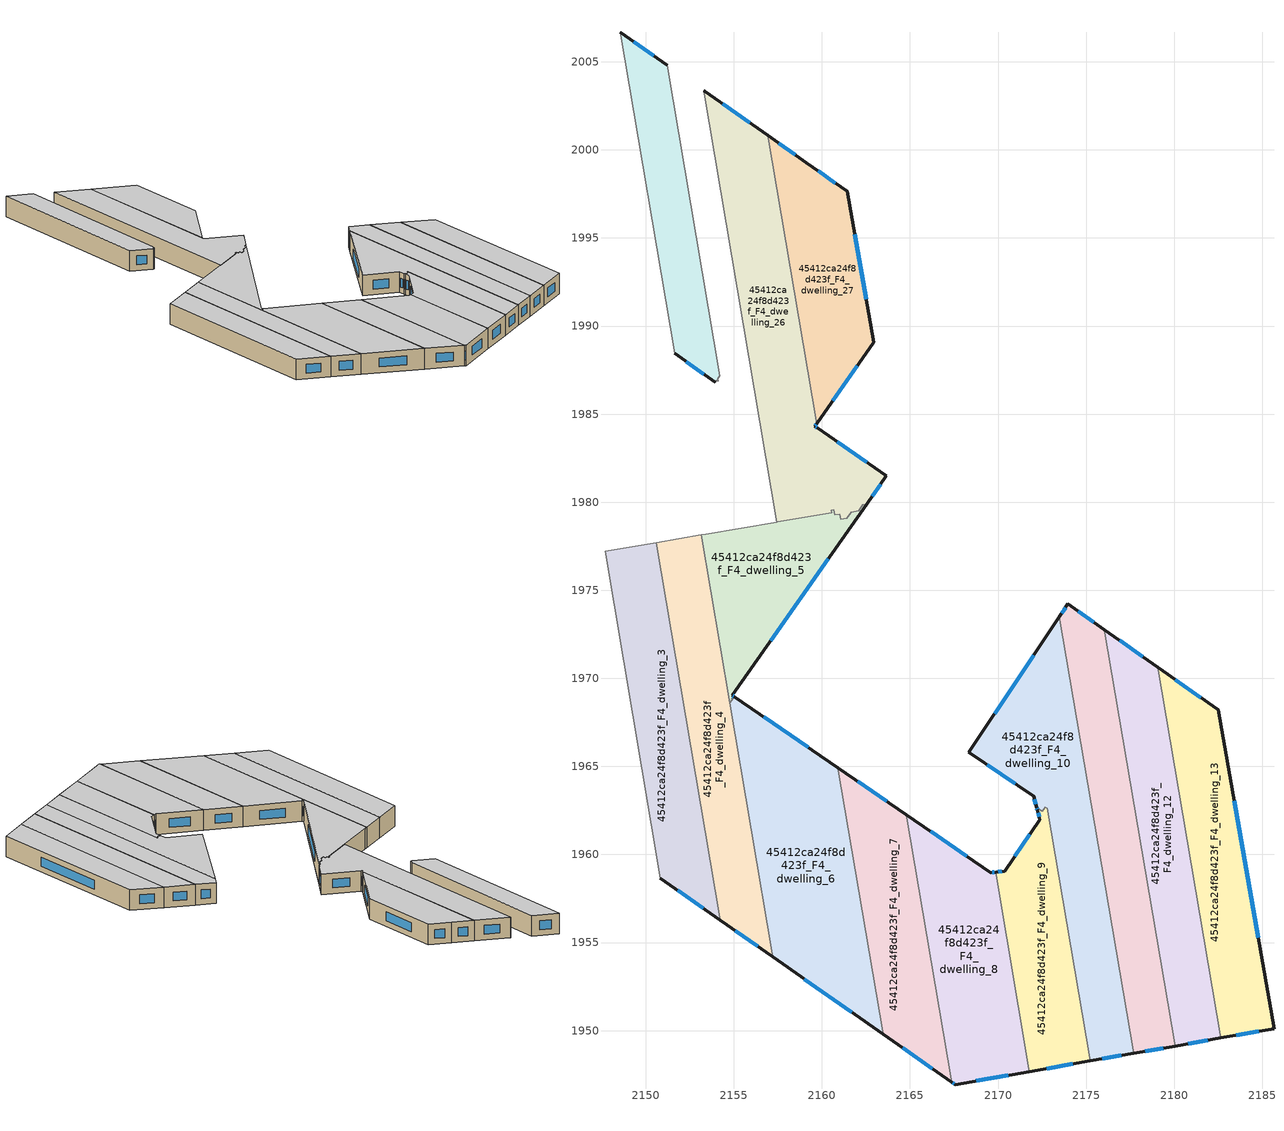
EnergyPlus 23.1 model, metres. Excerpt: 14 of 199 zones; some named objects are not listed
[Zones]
45412ca24f8d423f_F4_dwelling_10
 floor to 45412ca24f8d423f_F3_dwelling_10 (EU_floor_Construction): 2173.49,1973.5 2177.7,1948.71 2175.22,1948.28 2172.79,1962.62 2172.69,1962.69 2172.52,1962.44 2172.27,1962.61 2172.23,1962.55 2172.2,1962.66 2172.02,1963.32 2168.35,1965.8 z12
 wall outside (EU_wall_Construction): 2173.49,1973.5 2168.35,1965.8 2172.02,1963.32 2172.2,1962.66 2172.23,1962.55 / 2175.22,1948.28 2177.7,1948.71 z12:15
 wall to 45412ca24f8d423f_F4_dwelling_9 (EU_wall_Construction): 2172.23,1962.55 2172.27,1962.61 2172.52,1962.44 2172.69,1962.69 2172.79,1962.62 2175.22,1948.28 z12:15
 wall to 45412ca24f8d423f_F4_dwelling_11 (EU_wall_Construction): 2177.7,1948.71 2173.49,1973.5 z12:15
 window (EU_Window_Construction): 2172.2,1962.63 2172.22,1962.58 / 2172.07,1963.13 2172.15,1962.85 / 2169.4,1965.09 2170.97,1964.03 / 2172.02,1971.3 2169.82,1968 / 2175.93,1948.4 2176.99,1948.59 z12.86:14.14
 ceiling to 45412ca24f8d423f_F5_dwelling_10 (EU_floor_Construction): 2177.7,1948.71 2173.49,1973.5 2168.35,1965.8 2172.02,1963.32 2172.2,1962.66 2172.23,1962.55 2172.27,1962.61 2172.52,1962.44 2172.69,1962.69 2172.79,1962.62 2175.22,1948.28 z15
45412ca24f8d423f_F4_dwelling_11
 floor to 45412ca24f8d423f_F3_dwelling_11 (EU_floor_Construction): 2176.04,1972.76 2180.05,1949.13 2177.7,1948.71 2173.49,1973.5 2173.97,1974.22 z12
 wall outside (EU_wall_Construction): 2177.7,1948.71 2180.05,1949.13 / 2176.04,1972.76 2173.97,1974.22 2173.49,1973.5 z12:15
 wall to 45412ca24f8d423f_F4_dwelling_12 (EU_wall_Construction): 2180.05,1949.13 2176.04,1972.76 z12:15
 window (EU_Window_Construction): 2178.37,1948.83 2179.38,1949.01 / 2173.83,1974.02 2173.62,1973.7 / 2175.45,1973.18 2174.56,1973.81 z12.86:14.14
 ceiling to 45412ca24f8d423f_F5_dwelling_11 (EU_floor_Construction): 2180.05,1949.13 2176.04,1972.76 2173.97,1974.22 2173.49,1973.5 2177.7,1948.71 z15
45412ca24f8d423f_F4_dwelling_12
 floor to 45412ca24f8d423f_F3_dwelling_12 (EU_floor_Construction): 2179.08,1970.62 2182.65,1949.58 2180.05,1949.13 2176.04,1972.76 z12
 wall outside (EU_wall_Construction): 2179.08,1970.62 2176.04,1972.76 / 2180.05,1949.13 2182.65,1949.58 z12:15
 wall to 45412ca24f8d423f_F4_dwelling_13 (EU_wall_Construction): 2182.65,1949.58 2179.08,1970.62 z12:15
 window (EU_Window_Construction): 2178.21,1971.23 2176.91,1972.15 / 2180.79,1949.26 2181.91,1949.45 z12.86:14.14
 ceiling to 45412ca24f8d423f_F5_dwelling_12 (EU_floor_Construction): 2182.65,1949.58 2179.08,1970.62 2176.04,1972.76 2180.05,1949.13 z15
45412ca24f8d423f_F4_dwelling_13
 floor to 45412ca24f8d423f_F3_dwelling_13 (EU_floor_Construction): 2182.5,1968.21 2185.67,1950.11 2182.65,1949.58 2179.08,1970.62 z12
 wall outside (EU_wall_Construction): 2182.65,1949.58 2185.67,1950.11 2182.5,1968.21 2179.08,1970.62 z12:15
 window (EU_Window_Construction): 2181.52,1968.9 2180.06,1969.93 / 2184.76,1955.28 2183.4,1963.04 / 2183.51,1949.73 2184.8,1949.96 z12.86:14.14
 ceiling to 45412ca24f8d423f_F5_dwelling_13 (EU_floor_Construction): 2185.67,1950.11 2182.5,1968.21 2179.08,1970.62 2182.65,1949.58 z15
45412ca24f8d423f_F4_dwelling_24
 floor to 45412ca24f8d423f_F3_dwelling_24 (EU_floor_Construction): 2151.22,2004.81 2154.21,1987.18 2154.09,1987.01 2154.12,1986.87 2154.03,1986.93 2153.95,1986.8 2151.65,1988.44 2148.56,2006.67 z12
 wall outside (EU_wall_Construction): 2151.22,2004.81 2148.56,2006.67 / 2151.65,1988.44 2153.95,1986.8 z12:15
 wall to 45412ca24f8d423f_F4_dwelling_23 (EU_wall_Construction): 2148.56,2006.67 2151.65,1988.44 z12:15
 wall to 45412ca24f8d423f_F4_dwelling_25 (EU_wall_Construction): 2153.95,1986.8 2154.03,1986.93 2154.12,1986.87 2154.09,1987.01 2154.21,1987.18 2151.22,2004.81 z12:15
 window (EU_Window_Construction): 2150.46,2005.34 2149.32,2006.14 / 2152.31,1987.98 2153.29,1987.27 z12.86:14.14
 ceiling to 45412ca24f8d423f_F5_dwelling_24 (EU_floor_Construction): 2154.12,1986.87 2154.09,1987.01 2154.21,1987.18 2151.22,2004.81 2148.56,2006.67 2151.65,1988.44 2153.95,1986.8 2154.03,1986.93 z15
45412ca24f8d423f_F4_dwelling_26
 floor to 45412ca24f8d423f_F3_dwelling_26 (EU_floor_Construction): 2156.92,2000.83 2159.7,1984.45 2159.6,1984.31 2159.74,1984.22 2163.66,1981.49 2162.54,1979.89 2162.33,1979.85 2162.09,1979.51 2161.67,1979.43 2161.42,1979.09 2161.07,1979.03 2161.02,1979.33 2160.73,1979.28 2160.68,1979.57 2160.53,1979.55 2160.55,1979.4 2157.5,1978.88 2157.45,1978.87 2153.29,2003.36 2153.35,2003.32 z12
 wall outside (EU_wall_Construction): 2156.92,2000.83 2153.35,2003.32 2153.29,2003.36 / 2162.54,1979.89 2163.66,1981.49 2159.74,1984.22 2159.6,1984.31 2159.7,1984.45 z12:15
 wall to 45412ca24f8d423f_F4_dwelling_27 (EU_wall_Construction): 2159.7,1984.45 2156.92,2000.83 z12:15
 wall to 45412ca24f8d423f_F4_dwelling_5 (EU_wall_Construction): 2157.45,1978.87 2157.5,1978.88 2160.55,1979.4 2160.53,1979.55 2160.68,1979.57 2160.73,1979.28 2161.02,1979.33 2161.07,1979.03 2161.42,1979.09 2161.67,1979.43 2162.09,1979.51 2162.33,1979.85 2162.54,1979.89 z12:15
 wall to 45412ca24f8d423f_F4_dwelling_25 (EU_wall_Construction): 2153.29,2003.36 2157.45,1978.87 z12:15
 window (EU_Window_Construction): 2155.9,2001.54 2154.37,2002.61 / 2159.63,1984.35 2159.67,1984.41 / 2159.7,1984.24 2159.64,1984.28 / 2162.54,1982.27 2160.86,1983.44 / 2162.86,1980.35 2163.34,1981.03 z12.86:14.14
 ceiling to 45412ca24f8d423f_F5_dwelling_26 (EU_floor_Construction): 2162.54,1979.89 2163.66,1981.49 2159.74,1984.22 2159.6,1984.31 2159.7,1984.45 2156.92,2000.83 2153.35,2003.32 2153.29,2003.36 2157.45,1978.87 2157.5,1978.88 2160.55,1979.4 2160.53,1979.55 2160.68,1979.57 2160.73,1979.28 2161.02,1979.33 2161.07,1979.03 2161.42,1979.09 2161.67,1979.43 2162.09,1979.51 2162.33,1979.85 z15
45412ca24f8d423f_F4_dwelling_27
 floor to 45412ca24f8d423f_F3_dwelling_27 (EU_floor_Construction): 2161.43,1997.65 2162.95,1989.08 2159.7,1984.45 2156.92,2000.83 2159.12,1999.28 z12
 wall outside (EU_wall_Construction): 2159.7,1984.45 2162.95,1989.08 2161.43,1997.65 2159.12,1999.28 2156.92,2000.83 z12:15
 window (EU_Window_Construction): 2158.49,1999.72 2157.55,2000.39 / 2160.77,1998.12 2159.78,1998.82 / 2162.51,1991.53 2161.86,1995.2 / 2160.63,1985.77 2162.02,1987.76 z12.86:14.14
 ceiling to 45412ca24f8d423f_F5_dwelling_27 (EU_floor_Construction): 2159.7,1984.45 2162.95,1989.08 2161.43,1997.65 2159.12,1999.28 2156.92,2000.83 z15
45412ca24f8d423f_F4_dwelling_3
 floor to 45412ca24f8d423f_F3_dwelling_3 (EU_floor_Construction): 2150.59,1977.71 2154.23,1956.28 2150.84,1958.65 2147.69,1977.21 z12
 wall outside (EU_wall_Construction): 2150.84,1958.65 2154.23,1956.28 z12:15
 wall to 45412ca24f8d423f_F4_dwelling_4 (EU_wall_Construction): 2154.23,1956.28 2150.59,1977.71 z12:15
 wall to 45412ca24f8d423f_F4_dwelling_2 (EU_wall_Construction): 2147.69,1977.21 2150.84,1958.65 z12:15
 wall to 45412ca24f8d423f_F4_dwelling_25 (EU_wall_Construction): 2150.59,1977.71 2147.69,1977.21 z12:15
 window (EU_Window_Construction): 2151.81,1957.97 2153.26,1956.96 z12.86:14.14
 ceiling to 45412ca24f8d423f_F5_dwelling_3 (EU_floor_Construction): 2154.23,1956.28 2150.59,1977.71 2147.69,1977.21 2150.84,1958.65 z15
45412ca24f8d423f_F4_dwelling_4
 floor to 45412ca24f8d423f_F3_dwelling_4 (EU_floor_Construction): 2153.16,1978.14 2157.22,1954.18 2154.23,1956.28 2150.59,1977.71 z12
 wall outside (EU_wall_Construction): 2154.23,1956.28 2157.22,1954.18 z12:15
 wall to 45412ca24f8d423f_F4_dwelling_6 (EU_wall_Construction): 2157.22,1954.18 2154.77,1968.6 z12:15
 wall to 45412ca24f8d423f_F4_dwelling_5 (EU_wall_Construction): 2154.77,1968.6 2153.16,1978.14 z12:15
 wall to 45412ca24f8d423f_F4_dwelling_25 (EU_wall_Construction): 2153.16,1978.14 2150.59,1977.71 z12:15
 window (EU_Window_Construction): 2155.09,1955.68 2156.37,1954.78 z12.86:14.14
 ceiling to 45412ca24f8d423f_F5_dwelling_4 (EU_floor_Construction): 2157.22,1954.18 2153.16,1978.14 2150.59,1977.71 2154.23,1956.28 z15
45412ca24f8d423f_F4_dwelling_5
 floor to 45412ca24f8d423f_F3_dwelling_5 (EU_floor_Construction): 2162.54,1979.89 2154.9,1969.05 2155.03,1968.96 2154.94,1968.84 2154.88,1968.88 2154.9,1968.78 2154.77,1968.6 2153.16,1978.14 2160.55,1979.4 2160.53,1979.55 2160.68,1979.57 2160.73,1979.28 2161.02,1979.33 2161.07,1979.03 2161.42,1979.09 2161.67,1979.43 2162.09,1979.51 2162.33,1979.85 z12
 wall outside (EU_wall_Construction): 2155.03,1968.96 2154.9,1969.05 2162.54,1979.89 z12:15
 wall to 45412ca24f8d423f_F4_dwelling_6 (EU_wall_Construction): 2154.77,1968.6 2154.9,1968.78 2154.88,1968.88 2154.94,1968.84 2155.03,1968.96 z12:15
 wall to 45412ca24f8d423f_F4_dwelling_25 (EU_wall_Construction): 2157.45,1978.87 2153.39,1978.18 2153.16,1978.14 z12:15
 window (EU_Window_Construction): 2157.08,1972.14 2160.36,1976.79 / 2154.99,1968.99 2154.94,1969.02 z12.86:14.14
 ceiling to 45412ca24f8d423f_F5_dwelling_5 (EU_floor_Construction): 2155.03,1968.96 2154.9,1969.05 2162.54,1979.89 2162.33,1979.85 2162.09,1979.51 2161.67,1979.43 2161.42,1979.09 2161.07,1979.03 2161.02,1979.33 2160.73,1979.28 2160.68,1979.57 2160.53,1979.55 2160.55,1979.4 2153.16,1978.14 2154.77,1968.6 2154.9,1968.78 2154.88,1968.88 2154.94,1968.84 z15
45412ca24f8d423f_F4_dwelling_6
 floor to 45412ca24f8d423f_F3_dwelling_6 (EU_floor_Construction): 2160.91,1964.92 2163.48,1949.8 2157.22,1954.18 2154.77,1968.6 2154.9,1968.78 2154.88,1968.88 2154.94,1968.84 2155.03,1968.96 z12
 wall outside (EU_wall_Construction): 2160.91,1964.92 2155.03,1968.96 / 2157.22,1954.18 2163.48,1949.8 z12:15
 wall to 45412ca24f8d423f_F4_dwelling_7 (EU_wall_Construction): 2163.48,1949.8 2160.91,1964.92 z12:15
 window (EU_Window_Construction): 2159.23,1966.08 2156.71,1967.81 / 2159.01,1952.93 2161.69,1951.05 z12.86:14.14
 ceiling to 45412ca24f8d423f_F5_dwelling_6 (EU_floor_Construction): 2163.48,1949.8 2160.91,1964.92 2155.03,1968.96 2154.94,1968.84 2154.88,1968.88 2154.9,1968.78 2154.77,1968.6 2157.22,1954.18 z15
45412ca24f8d423f_F4_dwelling_7
 floor to 45412ca24f8d423f_F3_dwelling_7 (EU_floor_Construction): 2164.8,1962.26 2167.38,1947.07 2163.48,1949.8 2160.91,1964.92 z12
 wall outside (EU_wall_Construction): 2164.8,1962.26 2160.91,1964.92 / 2163.48,1949.8 2167.38,1947.07 z12:15
 wall to 45412ca24f8d423f_F4_dwelling_8 (EU_wall_Construction): 2167.38,1947.07 2164.8,1962.26 z12:15
 window (EU_Window_Construction): 2163.69,1963.02 2162.02,1964.16 / 2164.59,1949.02 2166.27,1947.85 z12.86:14.14
 ceiling to 45412ca24f8d423f_F5_dwelling_7 (EU_floor_Construction): 2167.38,1947.07 2164.8,1962.26 2160.91,1964.92 2163.48,1949.8 z15
45412ca24f8d423f_F4_dwelling_8
 floor to 45412ca24f8d423f_F3_dwelling_8 (EU_floor_Construction): 2169.86,1959 2171.78,1947.67 2167.57,1946.94 2167.38,1947.07 2164.8,1962.26 2169.59,1958.97 z12
 wall outside (EU_wall_Construction): 2167.38,1947.07 2167.57,1946.94 2171.78,1947.67 / 2169.86,1959 2169.59,1958.97 2164.8,1962.26 z12:15
 wall to 45412ca24f8d423f_F4_dwelling_9 (EU_wall_Construction): 2171.78,1947.67 2169.86,1959 z12:15
 window (EU_Window_Construction): 2168.77,1947.15 2170.57,1947.46 / 2167.43,1947.03 2167.51,1946.97 / 2168.22,1959.91 2166.17,1961.32 / 2169.78,1958.99 2169.67,1958.98 z12.86:14.14
 ceiling to 45412ca24f8d423f_F5_dwelling_8 (EU_floor_Construction): 2171.78,1947.67 2169.86,1959 2169.59,1958.97 2164.8,1962.26 2167.38,1947.07 2167.57,1946.94 z15
45412ca24f8d423f_F4_dwelling_9
 floor to 45412ca24f8d423f_F3_dwelling_9 (EU_floor_Construction): 2172.79,1962.62 2175.22,1948.28 2171.78,1947.67 2169.86,1959 2170.37,1959.06 2172.38,1961.97 2172.23,1962.55 2172.27,1962.61 2172.52,1962.44 2172.69,1962.69 z12
 wall outside (EU_wall_Construction): 2172.23,1962.55 2172.38,1961.97 2170.37,1959.06 2169.86,1959 / 2171.78,1947.67 2175.22,1948.28 z12:15
 window (EU_Window_Construction): 2170.22,1959.04 2170,1959.02 / 2171.8,1961.14 2170.94,1959.89 / 2172.27,1962.38 2172.33,1962.14 / 2172.76,1947.85 2174.24,1948.11 z12.86:14.14
 ceiling to 45412ca24f8d423f_F5_dwelling_9 (EU_floor_Construction): 2175.22,1948.28 2172.79,1962.62 2172.69,1962.69 2172.52,1962.44 2172.27,1962.61 2172.23,1962.55 2172.38,1961.97 2170.37,1959.06 2169.86,1959 2171.78,1947.67 z15
[Building]
EU S2 Campaign: North Axis=0; Terrain=City; Solar Distribution=FullExterior
[Site:Location]
Helsinki-Vantaa.AP: Latitude=60.317; Longitude=24.963; Time Zone=2; Elevation=54.6
[SizingPeriod:WeatherFileDays]
AnnualSizingPeriod: Begin Month=1; Begin Day of Month=1; End Month=12; End Day of Month=31; Day of Week for Start Day=Monday; Use Weather File Daylight Saving Period=No; Use Weather File Rain and Snow Indicators=No
[MATERIAL]
EU_InternalMass_Material: Roughness=MediumRough; Thickness=0.1; Conductivity=1; Density=1800; Specific Heat=900; Thermal Absorptance=0.9; Solar Absorptance=0.7; Visible Absorptance=0.7
[MATERIAL:NOMASS] Roughness=MediumRough; Thermal Absorptance=0.9; Solar Absorptance=0.7; Visible Absorptance=0.7
Name | Thermal Resistance
EU_wall_NoMass | 1.10183
EU_floor_NoMass | 1.70606
[WINDOWMATERIAL:SIMPLEGLAZINGSYSTEM]
EU_Window_SimpleGlazing: UFactor=3.11035; Solar Heat Gain Coefficient=0.8; Visible Transmittance=0.8
[CONSTRUCTION]
EU_wall_Construction: EU_wall_NoMass
EU_floor_Construction: EU_floor_NoMass
EU_Window_Construction: EU_Window_SimpleGlazing
EU_InternalMass_Construction: EU_InternalMass_Material
[ZONE] Type=1; Multiplier=1; Ceiling Height=autocalculate; Floor Area=autocalculate; Part of Total Floor Area=Yes
Name | Volume
45412ca24f8d423f_F4_dwelling_10 | 224.932
45412ca24f8d423f_F4_dwelling_11 | 179.458
45412ca24f8d423f_F4_dwelling_12 | 179.435
45412ca24f8d423f_F4_dwelling_13 | 179.407
45412ca24f8d423f_F4_dwelling_24 | 128.208
45412ca24f8d423f_F4_dwelling_26 | 250.329
45412ca24f8d423f_F4_dwelling_27 | 150.012
45412ca24f8d423f_F4_dwelling_3 | 179.459
45412ca24f8d423f_F4_dwelling_4 | 179.416
45412ca24f8d423f_F4_dwelling_5 | 132.517
45412ca24f8d423f_F4_dwelling_6 | 249.099
45412ca24f8d423f_F4_dwelling_7 | 156.27
45412ca24f8d423f_F4_dwelling_8 | 178.561
45412ca24f8d423f_F4_dwelling_9 | 134.287
[INTERNALMASS] Construction=EU_InternalMass_Construction
Name | Zone or ZoneList | Surface Area
45412ca24f8d423f_F4_dwelling_3_EU_InternalMass | 45412ca24f8d423f_F4_dwelling_3 | 59.8198
45412ca24f8d423f_F4_dwelling_4_EU_InternalMass | 45412ca24f8d423f_F4_dwelling_4 | 59.8056
45412ca24f8d423f_F4_dwelling_5_EU_InternalMass | 45412ca24f8d423f_F4_dwelling_5 | 44.1704
45412ca24f8d423f_F4_dwelling_6_EU_InternalMass | 45412ca24f8d423f_F4_dwelling_6 | 83.027
45412ca24f8d423f_F4_dwelling_7_EU_InternalMass | 45412ca24f8d423f_F4_dwelling_7 | 52.0897
45412ca24f8d423f_F4_dwelling_8_EU_InternalMass | 45412ca24f8d423f_F4_dwelling_8 | 59.5202
45412ca24f8d423f_F4_dwelling_9_EU_InternalMass | 45412ca24f8d423f_F4_dwelling_9 | 44.7622
45412ca24f8d423f_F4_dwelling_10_EU_InternalMass | 45412ca24f8d423f_F4_dwelling_10 | 74.977
45412ca24f8d423f_F4_dwelling_11_EU_InternalMass | 45412ca24f8d423f_F4_dwelling_11 | 59.8193
45412ca24f8d423f_F4_dwelling_12_EU_InternalMass | 45412ca24f8d423f_F4_dwelling_12 | 59.8117
45412ca24f8d423f_F4_dwelling_13_EU_InternalMass | 45412ca24f8d423f_F4_dwelling_13 | 59.8024
45412ca24f8d423f_F4_dwelling_24_EU_InternalMass | 45412ca24f8d423f_F4_dwelling_24 | 42.7357
45412ca24f8d423f_F4_dwelling_26_EU_InternalMass | 45412ca24f8d423f_F4_dwelling_26 | 83.4486
45412ca24f8d423f_F4_dwelling_27_EU_InternalMass | 45412ca24f8d423f_F4_dwelling_27 | 50.0041
[OTHEREQUIPMENT] Fuel Type=Electricity; Design Level Calculation Method=Watts/Area; Power per Zone Floor Area=1; Fraction Latent=0; Fraction Radiant=0; Fraction Lost=0; Carbon Dioxide Generation Rate=0; EndUse Subcategory=EU_Step8_InternalGains
Name | Zone or ZoneList or Space or SpaceList | Schedule
EU_Step8_InternalGain_45412ca24f8d423f_F4_dwelling_3_f000 | 45412ca24f8d423f_F4_dwelling_3 | EU_Step8_GainSchedule_45412ca24f8d423f_F4_dwelling_3_f000
EU_Step8_InternalGain_45412ca24f8d423f_F4_dwelling_4_f000 | 45412ca24f8d423f_F4_dwelling_4 | EU_Step8_GainSchedule_45412ca24f8d423f_F4_dwelling_4_f000
EU_Step8_InternalGain_45412ca24f8d423f_F4_dwelling_5_f000 | 45412ca24f8d423f_F4_dwelling_5 | EU_Step8_GainSchedule_45412ca24f8d423f_F4_dwelling_5_f000
EU_Step8_InternalGain_45412ca24f8d423f_F4_dwelling_6_f000 | 45412ca24f8d423f_F4_dwelling_6 | EU_Step8_GainSchedule_45412ca24f8d423f_F4_dwelling_6_f000
EU_Step8_InternalGain_45412ca24f8d423f_F4_dwelling_7_f000 | 45412ca24f8d423f_F4_dwelling_7 | EU_Step8_GainSchedule_45412ca24f8d423f_F4_dwelling_7_f000
EU_Step8_InternalGain_45412ca24f8d423f_F4_dwelling_8_f000 | 45412ca24f8d423f_F4_dwelling_8 | EU_Step8_GainSchedule_45412ca24f8d423f_F4_dwelling_8_f000
EU_Step8_InternalGain_45412ca24f8d423f_F4_dwelling_9_f000 | 45412ca24f8d423f_F4_dwelling_9 | EU_Step8_GainSchedule_45412ca24f8d423f_F4_dwelling_9_f000
EU_Step8_InternalGain_45412ca24f8d423f_F4_dwelling_10_f000 | 45412ca24f8d423f_F4_dwelling_10 | EU_Step8_GainSchedule_45412ca24f8d423f_F4_dwelling_10_f000
EU_Step8_InternalGain_45412ca24f8d423f_F4_dwelling_11_f000 | 45412ca24f8d423f_F4_dwelling_11 | EU_Step8_GainSchedule_45412ca24f8d423f_F4_dwelling_11_f000
EU_Step8_InternalGain_45412ca24f8d423f_F4_dwelling_12_f000 | 45412ca24f8d423f_F4_dwelling_12 | EU_Step8_GainSchedule_45412ca24f8d423f_F4_dwelling_12_f000
EU_Step8_InternalGain_45412ca24f8d423f_F4_dwelling_13_f000 | 45412ca24f8d423f_F4_dwelling_13 | EU_Step8_GainSchedule_45412ca24f8d423f_F4_dwelling_13_f000
EU_Step8_InternalGain_45412ca24f8d423f_F4_dwelling_24_f000 | 45412ca24f8d423f_F4_dwelling_24 | EU_Step8_GainSchedule_45412ca24f8d423f_F4_dwelling_24_f000
EU_Step8_InternalGain_45412ca24f8d423f_F4_dwelling_26_f000 | 45412ca24f8d423f_F4_dwelling_26 | EU_Step8_GainSchedule_45412ca24f8d423f_F4_dwelling_26_f000
EU_Step8_InternalGain_45412ca24f8d423f_F4_dwelling_27_f000 | 45412ca24f8d423f_F4_dwelling_27 | EU_Step8_GainSchedule_45412ca24f8d423f_F4_dwelling_27_f000
[ZONEVENTILATION:DESIGNFLOWRATE] Schedule=EU_AlwaysOn; Design Flow Rate Calculation Method=AirChanges/Hour; Air Changes per Hour=0.756316; Ventilation Type=Natural; Fan Pressure Rise=0; Fan Total Efficiency=1; Constant Term Coefficient=1; Temperature Term Coefficient=0; Velocity Term Coefficient=0; Velocity Squared Term Coefficient=0; Minimum Indoor Temperature=-100; Maximum Indoor Temperature=100; Delta Temperature=-100; Minimum Outdoor Temperature=-100; Maximum Outdoor Temperature=100; Maximum Wind Speed=40
Name | Zone or ZoneList or Space or SpaceList
EU_ConstantAir_45412ca24f8d423f_F4_dwelling_3 | 45412ca24f8d423f_F4_dwelling_3
EU_ConstantAir_45412ca24f8d423f_F4_dwelling_4 | 45412ca24f8d423f_F4_dwelling_4
EU_ConstantAir_45412ca24f8d423f_F4_dwelling_5 | 45412ca24f8d423f_F4_dwelling_5
EU_ConstantAir_45412ca24f8d423f_F4_dwelling_6 | 45412ca24f8d423f_F4_dwelling_6
EU_ConstantAir_45412ca24f8d423f_F4_dwelling_7 | 45412ca24f8d423f_F4_dwelling_7
EU_ConstantAir_45412ca24f8d423f_F4_dwelling_8 | 45412ca24f8d423f_F4_dwelling_8
EU_ConstantAir_45412ca24f8d423f_F4_dwelling_9 | 45412ca24f8d423f_F4_dwelling_9
EU_ConstantAir_45412ca24f8d423f_F4_dwelling_10 | 45412ca24f8d423f_F4_dwelling_10
EU_ConstantAir_45412ca24f8d423f_F4_dwelling_11 | 45412ca24f8d423f_F4_dwelling_11
EU_ConstantAir_45412ca24f8d423f_F4_dwelling_12 | 45412ca24f8d423f_F4_dwelling_12
EU_ConstantAir_45412ca24f8d423f_F4_dwelling_13 | 45412ca24f8d423f_F4_dwelling_13
EU_ConstantAir_45412ca24f8d423f_F4_dwelling_24 | 45412ca24f8d423f_F4_dwelling_24
EU_ConstantAir_45412ca24f8d423f_F4_dwelling_26 | 45412ca24f8d423f_F4_dwelling_26
EU_ConstantAir_45412ca24f8d423f_F4_dwelling_27 | 45412ca24f8d423f_F4_dwelling_27
[HVACTEMPLATE:ZONE:IDEALLOADSAIRSYSTEM] System Availability Schedule=EU_AlwaysOn; Maximum Heating Supply Air Temperature=50; Minimum Cooling Supply Air Temperature=13; Maximum Heating Supply Air Humidity Ratio=0.0156; Minimum Cooling Supply Air Humidity Ratio=0.0077; Heating Limit=NoLimit; Cooling Limit=NoLimit; Heating Availability Schedule=EU_AlwaysOn; Cooling Availability Schedule=EU_CoolingOff; Dehumidification Control Type=ConstantSensibleHeatRatio; Cooling Sensible Heat Ratio=0.7; Dehumidification Setpoint=60; Humidification Control Type=None; Humidification Setpoint=30; Outdoor Air Method=None; Outdoor Air Flow Rate per Person=0.00944; Outdoor Air Flow Rate per Zone Floor Area=0; Outdoor Air Flow Rate per Zone=0; Demand Controlled Ventilation Type=None; Outdoor Air Economizer Type=NoEconomizer; Heat Recovery Type=None; Sensible Heat Recovery Effectiveness=0.7; Latent Heat Recovery Effectiveness=0.65
Name | Template Thermostat
45412ca24f8d423f_F4_dwelling_3 | EU_HeatOnly_45412ca24f8d423f_F4_dwelling_3
45412ca24f8d423f_F4_dwelling_4 | EU_HeatOnly_45412ca24f8d423f_F4_dwelling_4
45412ca24f8d423f_F4_dwelling_5 | EU_HeatOnly_45412ca24f8d423f_F4_dwelling_5
45412ca24f8d423f_F4_dwelling_6 | EU_HeatOnly_45412ca24f8d423f_F4_dwelling_6
45412ca24f8d423f_F4_dwelling_7 | EU_HeatOnly_45412ca24f8d423f_F4_dwelling_7
45412ca24f8d423f_F4_dwelling_8 | EU_HeatOnly_45412ca24f8d423f_F4_dwelling_8
45412ca24f8d423f_F4_dwelling_9 | EU_HeatOnly_45412ca24f8d423f_F4_dwelling_9
45412ca24f8d423f_F4_dwelling_10 | EU_HeatOnly_45412ca24f8d423f_F4_dwelling_10
45412ca24f8d423f_F4_dwelling_11 | EU_HeatOnly_45412ca24f8d423f_F4_dwelling_11
45412ca24f8d423f_F4_dwelling_12 | EU_HeatOnly_45412ca24f8d423f_F4_dwelling_12
45412ca24f8d423f_F4_dwelling_13 | EU_HeatOnly_45412ca24f8d423f_F4_dwelling_13
45412ca24f8d423f_F4_dwelling_24 | EU_HeatOnly_45412ca24f8d423f_F4_dwelling_24
45412ca24f8d423f_F4_dwelling_26 | EU_HeatOnly_45412ca24f8d423f_F4_dwelling_26
45412ca24f8d423f_F4_dwelling_27 | EU_HeatOnly_45412ca24f8d423f_F4_dwelling_27
[SIZING:ZONE] Zone Cooling Design Supply Air Temperature Input Method=SupplyAirTemperature; Zone Cooling Design Supply Air Temperature=13; Zone Heating Design Supply Air Temperature Input Method=SupplyAirTemperature; Zone Heating Design Supply Air Temperature=50; Zone Cooling Design Supply Air Humidity Ratio=0.008; Zone Heating Design Supply Air Humidity Ratio=0.008; Cooling Design Air Flow Method=DesignDay; Cooling Design Air Flow Rate=0; Cooling Minimum Air Flow per Zone Floor Area=0.000762; Cooling Minimum Air Flow=0; Cooling Minimum Air Flow Fraction=0.2; Heating Design Air Flow Method=DesignDay; Heating Design Air Flow Rate=0; Heating Maximum Air Flow per Zone Floor Area=0.002032; Heating Maximum Air Flow=0.141576; Heating Maximum Air Flow Fraction=0.3; Account for Dedicated Outdoor Air System=No; Dedicated Outdoor Air System Control Strategy=NeutralSupplyAir; Dedicated Outdoor Air Low Setpoint Temperature for Design=autosize; Dedicated Outdoor Air High Setpoint Temperature for Design=autosize; Zone Load Sizing Method=Sensible Load Only No Latent Load; Zone Latent Cooling Design Supply Air Humidity Ratio Input Method=HumidityRatioDifference; Zone Cooling Design Supply Air Humidity Ratio Difference=0.005; Zone Latent Heating Design Supply Air Humidity Ratio Input Method=HumidityRatioDifference; Zone Humidification Design Supply Air Humidity Ratio Difference=0.005
45412ca24f8d423f_F4_dwelling_3; 45412ca24f8d423f_F4_dwelling_4; 45412ca24f8d423f_F4_dwelling_5; 45412ca24f8d423f_F4_dwelling_6; 45412ca24f8d423f_F4_dwelling_7; 45412ca24f8d423f_F4_dwelling_8; 45412ca24f8d423f_F4_dwelling_9; 45412ca24f8d423f_F4_dwelling_10; 45412ca24f8d423f_F4_dwelling_11; 45412ca24f8d423f_F4_dwelling_12; 45412ca24f8d423f_F4_dwelling_13; 45412ca24f8d423f_F4_dwelling_24; 45412ca24f8d423f_F4_dwelling_26; 45412ca24f8d423f_F4_dwelling_27
[SCHEDULE:CONSTANT]
Name | Hourly Value
EU_AlwaysOn | 1
EU_CoolingOff | 0
[SCHEDULE:FILE] Column Number=1; Rows to Skip at Top=0; Number of Hours of Data=8760; Column Separator=Comma; Interpolate to Timestep=No; Minutes per Item=60; Adjust Schedule for Daylight Savings=Yes
Name | File
EU_Step8_GainSchedule_45412ca24f8d423f_F4_dwelling_3_f000 | ../../schedules/45412ca24f8d423f/45412ca24f8d423f_F4_dwelling_3_f000_gain.csv
EU_Step8_GainSchedule_45412ca24f8d423f_F4_dwelling_4_f000 | ../../schedules/45412ca24f8d423f/45412ca24f8d423f_F4_dwelling_4_f000_gain.csv
EU_Step8_GainSchedule_45412ca24f8d423f_F4_dwelling_5_f000 | ../../schedules/45412ca24f8d423f/45412ca24f8d423f_F4_dwelling_5_f000_gain.csv
EU_Step8_GainSchedule_45412ca24f8d423f_F4_dwelling_6_f000 | ../../schedules/45412ca24f8d423f/45412ca24f8d423f_F4_dwelling_6_f000_gain.csv
EU_Step8_GainSchedule_45412ca24f8d423f_F4_dwelling_7_f000 | ../../schedules/45412ca24f8d423f/45412ca24f8d423f_F4_dwelling_7_f000_gain.csv
EU_Step8_GainSchedule_45412ca24f8d423f_F4_dwelling_8_f000 | ../../schedules/45412ca24f8d423f/45412ca24f8d423f_F4_dwelling_8_f000_gain.csv
EU_Step8_GainSchedule_45412ca24f8d423f_F4_dwelling_9_f000 | ../../schedules/45412ca24f8d423f/45412ca24f8d423f_F4_dwelling_9_f000_gain.csv
EU_Step8_GainSchedule_45412ca24f8d423f_F4_dwelling_10_f000 | ../../schedules/45412ca24f8d423f/45412ca24f8d423f_F4_dwelling_10_f000_gain.csv
EU_Step8_GainSchedule_45412ca24f8d423f_F4_dwelling_11_f000 | ../../schedules/45412ca24f8d423f/45412ca24f8d423f_F4_dwelling_11_f000_gain.csv
EU_Step8_GainSchedule_45412ca24f8d423f_F4_dwelling_12_f000 | ../../schedules/45412ca24f8d423f/45412ca24f8d423f_F4_dwelling_12_f000_gain.csv
EU_Step8_GainSchedule_45412ca24f8d423f_F4_dwelling_13_f000 | ../../schedules/45412ca24f8d423f/45412ca24f8d423f_F4_dwelling_13_f000_gain.csv
EU_Step8_GainSchedule_45412ca24f8d423f_F4_dwelling_24_f000 | ../../schedules/45412ca24f8d423f/45412ca24f8d423f_F4_dwelling_24_f000_gain.csv
EU_Step8_GainSchedule_45412ca24f8d423f_F4_dwelling_26_f000 | ../../schedules/45412ca24f8d423f/45412ca24f8d423f_F4_dwelling_26_f000_gain.csv
EU_Step8_GainSchedule_45412ca24f8d423f_F4_dwelling_27_f000 | ../../schedules/45412ca24f8d423f/45412ca24f8d423f_F4_dwelling_27_f000_gain.csv
